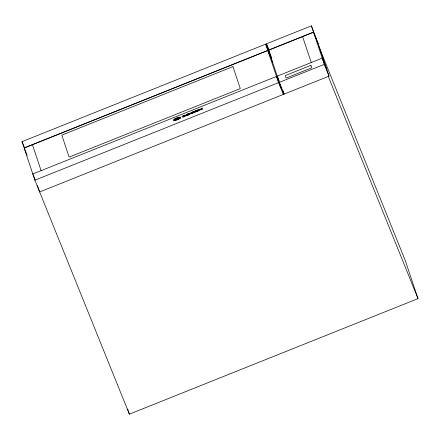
<?xml version="1.0" encoding="UTF-8"?>
<svg xmlns="http://www.w3.org/2000/svg" width="440" height="440" viewBox="0 0 440 440"><rect width="100%" height="100%" fill="white"/><g stroke="black" fill="none" stroke-linecap="round" stroke-linejoin="round"><path stroke-width="0.66" d="M179.443 117.981L179.361 117.766M190.421 113.625L190.41 113.471M174.614 119.697C174.62 118.745 175.12 120.692 174.576 119.763M187.919 114.169L187.374 114.526L189.282 113.856L188.502 114.571L189.019 114.296M186.197 115.022C185.526 115.439 189.404 112.662 189.728 113.339M173.685 120.12L174.157 119.422L173.888 119.669M174.157 119.939L174.873 119.103L174.587 119.383M180.224 117.722L180.103 117.365L180.246 117.777L179.174 118.646L179.817 117.926L179.427 118.344M180.752 117.387L180.274 118.085L180.543 117.838M194.084 112.074C195.063 112.305 192.792 112.063 193.754 112.057M184.206 115.627L183.211 116.243L184.492 115.638M187.319 114.741L187.352 114.472M192.825 112.602C194.046 112.475 190.729 113.124 192.847 112.657M179.839 117.981C180.796 116.903 175.659 118.036 180.125 117.414M198.209 109.896C196.62 110.99 195.855 111.441 195.674 111.413M185.345 115.06L181.984 116.204C181.841 118.729 186.214 115.742 185.884 115.385M185.812 115.429L185.383 115.5L185.465 115M175.274 119.229L175.582 118.993L175.17 119.702M179.251 118.239L179.355 118.052M190.201 113.9L190.322 113.702M194.744 111.337L196.251 110.473L194.744 111.337L194.59 111.903M185.84 115.737L185.939 115.643M194.172 112.299L193.913 112.574M198.429 110.611L197.918 111.007L198.451 110.66M184.679 116.083L183.381 116.633M185.383 115.5L185.565 115.286M174.878 119.367L175.967 118.602L175.12 119.174M196.091 110.924L195.69 111.166M174.174 119.477L176.028 118.316L174.515 119.158M178.734 118.894L178.244 119.136L179.867 118.179M180.257 118.03L178.965 118.91L179.476 118.63M193.012 112.701L190.696 113.718L192.132 113.377L191.532 113.564M193.958 111.557L193.358 112.041L193.781 111.59M179.042 118.344L178.695 117.75L179.251 117.777M189.739 114.235L189.431 114.417L189.976 114.01M189.079 113.471L186.615 114.526M174.895 119.152L175.786 118.762M193.089 112.096L192.049 112.657M178.761 118.762L179.102 118.498M193.419 111.733L191.23 112.558L190.707 113.108L191.587 113.069L191.07 113.174M193.496 112.816L193.699 112.646M197.131 111.106L198.539 110.589M197.593 111.183L197.214 111.304L197.896 110.952M188.298 114.879L187.93 115.06L189.415 114.367M196.642 110.594L196.262 110.759M175.72 118.663L178.788 117.502M173.707 120.208L175.978 120.109L178.943 118.861M192.258 112.063L191.494 112.409M176.049 118.366L177.859 117.585L177.265 117.854M177.238 117.926L176.187 118.371M176.638 119.719L175.203 120.087L178.222 119.086M177.727 119.367L178.404 119.191M193.226 112.888L192.11 113.322M187.391 114.763L188.48 114.521M196.218 111.743L195.828 111.799L197.214 111.304M192.253 112.382L192.863 112.096M196.273 110.523L198.006 109.972M27.137 155.485L22 141.674L265.683 44.138L270.435 55.908M271.821 58.267L266.437 43.835L311.394 25.839L318.252 43.901M24.107 147.961L267.784 50.424L265.683 44.138M268.543 50.122L313.5 32.131L311.394 25.839M198.698 109.511L201.388 108.933L201.24 108.493L202.455 108.004L202.829 109.109L201.625 109.593L201.465 109.126L199.067 110.611L198.721 109.56M176.099 119.004L178.288 118.058M201.388 108.933L200.007 109.489M176.253 119.444L178.393 118.377L176.231 119.389M176.209 119.312L178.415 118.432M200.068 109.747L201.465 109.126M34.887 180.186L278.57 82.649L267.817 50.512L24.134 148.049L34.887 180.186L129.36 414.161L418 298.628L405.086 260.029L318.709 46.107M278.57 82.649L283.322 94.424L268.571 50.21L313.527 32.214L324.28 64.356L279.323 82.346L284.075 94.122L282.832 90.398M313.5 32.131L318.28 43.989L329.038 76.126L39.639 191.961L37.488 185.526M193.32 112.233L192.027 112.607L193.38 112.211M188.469 113.889L188.188 113.982M176.572 119.922L177.194 119.581M187.523 114.824L188.403 114.615M184.751 115.181L184.299 115.335M177.859 117.585L180.318 117.156M177.793 117.788L179.944 117.106M197.445 110.094L197.131 110.193M192.363 113.042L191.945 113.168M197.142 110.506L196.829 110.589M187.534 115.121L186.621 115.28L187.93 115.06M191.565 113.014L191.978 112.954M178.558 118.866L178.173 117.722L178.508 117.684M175.307 119.972L176.352 119.746L175.005 119.939M195.487 111.881L195.184 111.931L195.85 111.854M184.459 115.918L184.657 115.885M174.488 120.401L175.401 120.197M175.582 118.993L175.83 119.724L175.274 119.691M189.288 113.872L188.854 113.85M174.829 120.131L174.306 120.093L175.225 120.142M195.206 111.986L194.733 111.942M189.965 113.262L190.185 113.322M173.729 120.258L173.861 120.302M326.959 69.922L322.207 58.152L277.25 76.142L279.252 81.103M324.28 64.356L329.038 76.126M328.279 76.428L418 298.628M266.437 43.835L268.686 49.412M267.784 50.424L272.569 62.282M281.248 88.22L276.49 76.445L32.813 173.982L35.062 179.559M196.779 110.253L196.444 110.391M189.09 114.593L188.529 114.851M185.13 116.171L184.778 116.331M184.118 115.594L183.123 115.995M179.883 117.321L178.899 117.601M177.804 119.46L177.188 119.708M22 141.674L24.503 147.868M302.572 36.602L311.25 62.535M175.967 118.602L176.352 119.746M127.639 409.013L129.36 414.161M32.445 144.722L41.123 170.66M232.936 66.621L61.793 135.124L69.146 157.097L240.29 88.594L232.936 66.621M178.266 118.008L176.121 119.059L178.266 118.008M310.932 65.318L285.241 75.603L286.072 78.084L311.762 67.804L310.932 65.318"/></g></svg>
